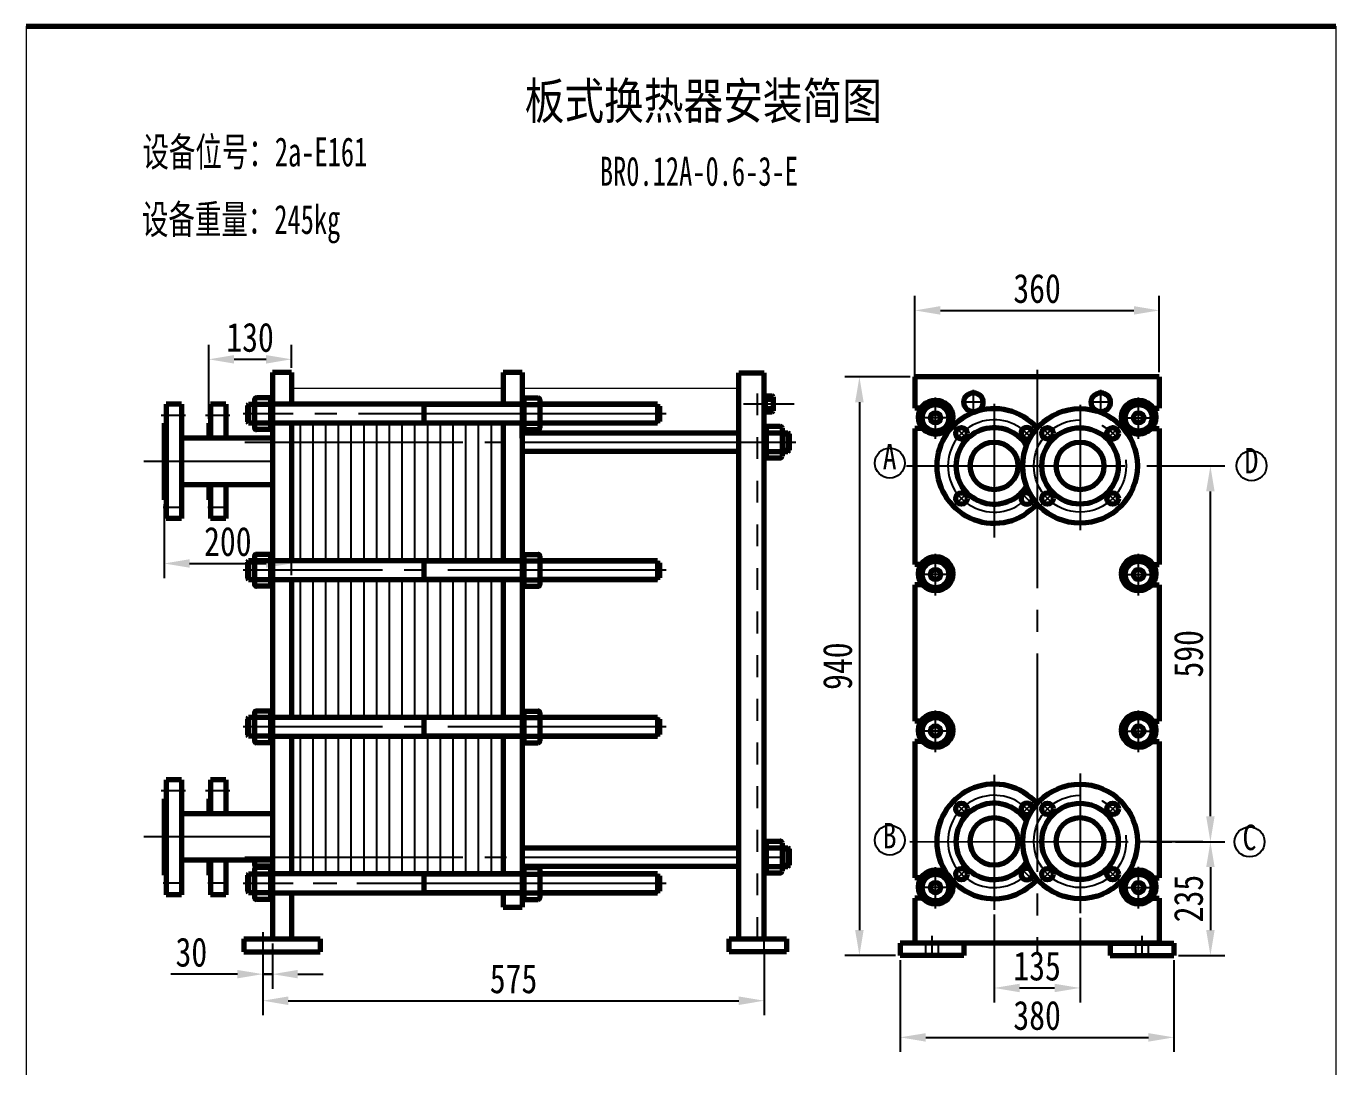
# Model space of a CAD drawing. Header units: millimetres. Extents: x -1351 to 1275, y 768 to 1047.
# Drawn here: x 232.2 to 412.2, y 901.2 to 1044.3 of the extents above; entities that cross this region are included whole.
import ezdxf

# ---------------------------------------------------------------- set-up
doc = ezdxf.new("R2010")
doc.units = ezdxf.units.MM
doc.linetypes.add('EB_DASH', pattern=[6, 3, -3])
doc.linetypes.add('EB_DASHDOT', pattern=[39, 30, -3, 3, -3])
doc.layers.get('0').update_dxf_attribs({"lineweight": 0})
doc.layers.add('CAXA4', color=3, linetype='Continuous', lineweight=25)
doc.styles.add('HZTXT', font='TXT.SHX', dxfattribs={"width": 0.8, "bigfont": 'HZTXT.SHX'})
doc.styles.add('标准', font='SIMFANG.TTF', dxfattribs={"width": 0.667})
doc.dimstyles.new('副本STANDARD', dxfattribs={"dimtxt": 4, "dimasz": 3.5, "dimexe": 2, "dimexo": 0.625, "dimgap": 1, "dimtad": 1, "dimdec": 4, "dimdsep": 46, "dimtxsty": 'HZTXT', "dimcen": 0, "dimclrd": 256, "dimclre": 256, "dimclrt": 256, "dimadec": 0, "dimazin": 0, "dimtfac": 1, "dimtdec": 4, "dimtmove": 0, "dimatfit": 3, "dimfxl": 0, "dimtolj": 1, "dimtzin": 0, "dimarcsym": 0})

# ---------------------------------------------------------------- blocks, each defined once
blk = doc.blocks.new('*D168')
at = {"linetype": 'Continuous', "lineweight": -2}
for p, q in [((264.74, 916.22), (264.74, 908.33)), ((333.65, 916.44), (333.65, 908.33)), ((268.24, 910.33), (330.15, 910.33))]:
    blk.add_line(p, q, dxfattribs=at)
at = {"linetype": 'Continuous'}
for points in [[(268.24, 910.91), (268.24, 909.74), (264.74, 910.33)], [(330.15, 910.91), (330.15, 909.74), (333.65, 910.33)]]:
    blk.add_solid(points, dxfattribs=at)
at = {"layer": 'Defpoints', "color": 0, "linetype": 'Continuous'}
for p in [(264.74, 916.85), (333.65, 917.07), (333.65, 910.33)]:
    blk.add_point(p, dxfattribs=at)
at = {"linetype": 'Continuous', "lineweight": 25, "insert": (299.2, 913.33), "char_height": 4, "attachment_point": 5, "style": 'HZTXT'}
blk.add_mtext('\\A1;{\\fFangSong_GB2312|b0|i0|c134|p0;575}', dxfattribs=at)
blk = doc.blocks.new('*D151')
at = {"linetype": 'Continuous', "lineweight": -2}
for p, q in [((352.35, 915.92), (352.35, 903.29)), ((389.97, 915.92), (389.97, 903.29)), ((355.85, 905.29), (386.47, 905.29))]:
    blk.add_line(p, q, dxfattribs=at)
at = {"linetype": 'Continuous'}
for points in [[(355.85, 905.87), (355.85, 904.7), (352.35, 905.29)], [(386.47, 905.87), (386.47, 904.7), (389.97, 905.29)]]:
    blk.add_solid(points, dxfattribs=at)
at = {"layer": 'Defpoints', "color": 0, "linetype": 'Continuous'}
for p in [(352.35, 916.54), (389.97, 916.54), (389.97, 905.29)]:
    blk.add_point(p, dxfattribs=at)
at = {"linetype": 'Continuous', "lineweight": 25, "insert": (371.16, 908.29), "char_height": 4, "attachment_point": 5, "style": 'HZTXT'}
blk.add_mtext('\\A1;\\fFangSong_GB2312;380', dxfattribs=at)
blk = doc.blocks.new('*D152')
at = {"linetype": 'Continuous', "lineweight": -2}
for p, q in [((365.25, 922.19), (365.25, 910.08)), ((377.06, 921.74), (377.06, 910.08)), ((368.75, 912.08), (373.56, 912.08))]:
    blk.add_line(p, q, dxfattribs=at)
at = {"linetype": 'Continuous'}
for points in [[(368.75, 912.66), (368.75, 911.5), (365.25, 912.08)], [(373.56, 912.66), (373.56, 911.5), (377.06, 912.08)]]:
    blk.add_solid(points, dxfattribs=at)
at = {"layer": 'Defpoints', "color": 0, "linetype": 'Continuous'}
for p in [(365.25, 922.82), (377.06, 922.37), (377.06, 912.08)]:
    blk.add_point(p, dxfattribs=at)
at = {"linetype": 'Continuous', "lineweight": 25, "insert": (371.16, 915.08), "char_height": 4, "attachment_point": 5, "style": 'HZTXT'}
blk.add_mtext('\\A1;\\fFangSong_GB2312;135', dxfattribs=at)
blk = doc.blocks.new('*D153')
at = {"linetype": 'Continuous', "lineweight": -2}
for p, q in [((251.18, 978.59), (251.18, 968.44)), ((268.68, 968.81), (268.68, 972.44)), ((254.68, 970.44), (265.18, 970.44))]:
    blk.add_line(p, q, dxfattribs=at)
at = {"linetype": 'Continuous'}
for points in [[(254.68, 971.02), (254.68, 969.86), (251.18, 970.44)], [(265.18, 971.02), (265.18, 969.86), (268.68, 970.44)]]:
    blk.add_solid(points, dxfattribs=at)
at = {"layer": 'Defpoints', "color": 0, "linetype": 'Continuous'}
for p in [(251.18, 979.21), (268.68, 970.44), (268.68, 968.19)]:
    blk.add_point(p, dxfattribs=at)
at = {"linetype": 'Continuous', "lineweight": 25, "insert": (259.93, 973.44), "char_height": 4, "attachment_point": 5, "style": 'HZTXT'}
blk.add_mtext('\\A1;\\fFangSong_GB2312;200', dxfattribs=at)
blk = doc.blocks.new('*D154')
at = {"linetype": 'Continuous', "lineweight": -2}
for p, q in [((257.3, 990.34), (257.3, 1000.51)), ((268.68, 997.34), (268.68, 1000.51)), ((260.8, 998.51), (265.18, 998.51))]:
    blk.add_line(p, q, dxfattribs=at)
at = {"linetype": 'Continuous'}
for points in [[(260.8, 999.09), (260.8, 997.92), (257.3, 998.51)], [(265.18, 999.09), (265.18, 997.92), (268.68, 998.51)]]:
    blk.add_solid(points, dxfattribs=at)
at = {"layer": 'Defpoints', "color": 0, "linetype": 'Continuous'}
for p in [(268.68, 998.51), (268.68, 996.71), (257.3, 989.71)]:
    blk.add_point(p, dxfattribs=at)
at = {"linetype": 'Continuous', "lineweight": 25, "insert": (262.99, 1001.51), "char_height": 4, "attachment_point": 5, "style": 'HZTXT'}
blk.add_mtext('\\A1;\\fFangSong_GB2312;130', dxfattribs=at)
blk = doc.blocks.new('*D155')
at = {"linetype": 'Continuous', "lineweight": -2}
for p, q in [((354.36, 996.08), (354.36, 1007.23)), ((387.96, 996.72), (387.96, 1007.23)), ((357.86, 1005.23), (384.46, 1005.23))]:
    blk.add_line(p, q, dxfattribs=at)
at = {"linetype": 'Continuous'}
for points in [[(357.86, 1005.82), (357.86, 1004.65), (354.36, 1005.23)], [(384.46, 1005.82), (384.46, 1004.65), (387.96, 1005.23)]]:
    blk.add_solid(points, dxfattribs=at)
at = {"layer": 'Defpoints', "color": 0, "linetype": 'Continuous'}
for p in [(387.96, 1005.23), (354.36, 995.45), (387.96, 996.1)]:
    blk.add_point(p, dxfattribs=at)
at = {"linetype": 'Continuous', "lineweight": 25, "insert": (371.16, 1008.23), "char_height": 4, "attachment_point": 5, "style": 'HZTXT'}
blk.add_mtext('\\A1;\\fFangSong_GB2312;360', dxfattribs=at)
blk = doc.blocks.new('*D156')
at = {"linetype": 'Continuous', "lineweight": -2}
for p, q in [((388.8, 983.85), (396.98, 983.85)), ((394.98, 935.68), (394.98, 980.35)), ((390.39, 932.18), (396.98, 932.18))]:
    blk.add_line(p, q, dxfattribs=at)
at = {"linetype": 'Continuous'}
for points in [[(394.4, 980.35), (395.56, 980.35), (394.98, 983.85)], [(394.4, 935.68), (395.56, 935.68), (394.98, 932.18)]]:
    blk.add_solid(points, dxfattribs=at)
at = {"layer": 'Defpoints', "color": 0, "linetype": 'Continuous'}
for p in [(388.18, 983.85), (394.98, 983.85), (389.77, 932.18)]:
    blk.add_point(p, dxfattribs=at)
at = {"linetype": 'Continuous', "lineweight": 25, "insert": (391.98, 958.02), "char_height": 4, "attachment_point": 5, "rotation": 90, "style": 'HZTXT'}
blk.add_mtext('\\A1;\\fFangSong_GB2312;590', dxfattribs=at)
blk = doc.blocks.new('*D158')
at = {"linetype": 'Continuous', "lineweight": -2}
for p, q in [((353.73, 996.1), (344.74, 996.1)), ((346.74, 992.6), (346.74, 920.04)), ((351.72, 916.54), (344.74, 916.54))]:
    blk.add_line(p, q, dxfattribs=at)
at = {"linetype": 'Continuous'}
for points in [[(346.15, 992.6), (347.32, 992.6), (346.74, 996.1)], [(346.15, 920.04), (347.32, 920.04), (346.74, 916.54)]]:
    blk.add_solid(points, dxfattribs=at)
at = {"layer": 'Defpoints', "color": 0, "linetype": 'Continuous'}
for p in [(354.36, 996.1), (346.74, 916.54), (352.35, 916.54)]:
    blk.add_point(p, dxfattribs=at)
at = {"linetype": 'Continuous', "lineweight": 25, "insert": (343.74, 956.32), "char_height": 4, "attachment_point": 5, "rotation": 90, "style": 'HZTXT'}
blk.add_mtext('\\A1;\\fFangSong_GB2312;940', dxfattribs=at)
blk = doc.blocks.new('*D159')
at = {"linetype": 'Continuous', "lineweight": -2}
for p, q in [((390.18, 932.19), (396.98, 932.19)), ((394.98, 928.69), (394.98, 920.04)), ((390.6, 916.54), (396.98, 916.54))]:
    blk.add_line(p, q, dxfattribs=at)
at = {"linetype": 'Continuous'}
for points in [[(394.4, 928.69), (395.56, 928.69), (394.98, 932.19)], [(394.4, 920.04), (395.56, 920.04), (394.98, 916.54)]]:
    blk.add_solid(points, dxfattribs=at)
at = {"layer": 'Defpoints', "color": 0, "linetype": 'Continuous'}
for p in [(389.55, 932.19), (389.97, 916.54), (394.98, 916.54)]:
    blk.add_point(p, dxfattribs=at)
at = {"linetype": 'Continuous', "lineweight": 25, "insert": (391.98, 924.37), "char_height": 4, "attachment_point": 5, "rotation": 90, "style": 'HZTXT'}
blk.add_mtext('\\A1;\\fFangSong_GB2312;235', dxfattribs=at)
blk = doc.blocks.new('*D161')
at = {"linetype": 'Continuous', "lineweight": -2}
for p, q in [((264.74, 918.21), (264.74, 911.98)), ((266.05, 918.21), (266.05, 911.98)), ((261.24, 913.98), (252.09, 913.98)), ((266.05, 913.98), (264.74, 913.98)), ((269.55, 913.98), (273.05, 913.98))]:
    blk.add_line(p, q, dxfattribs=at)
at = {"linetype": 'Continuous'}
for points in [[(261.24, 914.56), (261.24, 913.4), (264.74, 913.98)], [(269.55, 914.56), (269.55, 913.4), (266.05, 913.98)]]:
    blk.add_solid(points, dxfattribs=at)
at = {"layer": 'Defpoints', "color": 0, "linetype": 'Continuous'}
for p in [(264.74, 918.84), (266.05, 918.84), (264.74, 913.98)]:
    blk.add_point(p, dxfattribs=at)
at = {"linetype": 'Continuous', "lineweight": 25, "insert": (254.92, 916.98), "char_height": 4, "attachment_point": 5, "style": 'HZTXT'}
blk.add_mtext('\\A1;\\fFangSong_GB2312;30', dxfattribs=at)

msp = doc.modelspace()

# ---------------------------------------------------------------- linework, layer by layer
at = {"linetype": 'Continuous', "lineweight": 70}
for p, q in [((232.21593, 1044.3072), (412.21593, 1044.3072)), ((268.67969, 996.71143), (266.05469, 996.71143)), ((266.05469, 996.71143), (266.05469, 918.83643)), ((268.67969, 996.71143), (268.67969, 992.33643)), ((300.37605, 996.71143), (297.75105, 996.71143)), ((297.75105, 996.71143), (297.75105, 992.33643)), ((300.37605, 996.71143), (300.37605, 989.71143)), ((330.15301, 996.66814), (333.65301, 996.66568)), ((330.15301, 918.81751), (330.15301, 996.66814)), ((333.65301, 918.81751), (333.65301, 996.66568)), ((354.35852, 996.09893), (354.35852, 991.81143)), ((387.95852, 996.09893), (354.35852, 996.09893)), ((387.95852, 996.09893), (387.95852, 991.81143)), ((253.54219, 992.33643), (251.44219, 992.33643)), ((251.44219, 992.33643), (251.44219, 976.61924)), ((253.54219, 992.33643), (253.54219, 976.61924)), ((259.66719, 992.33643), (257.56719, 992.33643)), ((257.56719, 992.33643), (257.56719, 987.65518)), ((259.66719, 992.33643), (259.66719, 987.65518)), ((262.79015, 992.31256), (262.61833, 992.14074)), ((262.61833, 992.14074), (262.61833, 989.90711)), ((263.59769, 992.31256), (262.79015, 992.31256)), ((262.79015, 992.31256), (262.79015, 989.73529)), ((263.59769, 992.95044), (263.59769, 989.09742)), ((265.79697, 993.20816), (263.85542, 993.20816)), ((265.79697, 992.31256), (263.85542, 992.31256)), ((266.05469, 993.42938), (265.79697, 993.42938)), ((265.79697, 993.42938), (265.79697, 988.61847)), ((300.37605, 992.33643), (266.05469, 992.33643)), ((286.88772, 992.33643), (286.88772, 989.71143)), ((300.37605, 993.42938), (300.63378, 993.42938)), ((300.63378, 993.42938), (300.63378, 988.61847)), ((300.63378, 993.20816), (302.57532, 993.20816)), ((300.63378, 992.31256), (302.57532, 992.31256)), ((302.83305, 992.95044), (302.83305, 989.09742)), ((319.00849, 992.33643), (302.83305, 992.33643)), ((319.00849, 992.33643), (319.00849, 989.71143)), ((319.27099, 992.07393), (319.27099, 989.97393)), ((333.65301, 993.5789), (333.79311, 993.5789)), ((333.79311, 993.5789), (333.79311, 991.17344)), ((333.79311, 993.46829), (334.76388, 993.46829)), ((333.79311, 993.02049), (334.76388, 993.02049)), ((334.89274, 993.33942), (334.89274, 991.41291)), ((355.21267, 991.81143), (354.35852, 991.81143)), ((387.10438, 991.81143), (387.95852, 991.81143)), ((333.65301, 991.17344), (333.79311, 991.17344)), ((333.79311, 991.73185), (334.76388, 991.73185)), ((333.79311, 991.28405), (334.76388, 991.28405)), ((251.17969, 989.71143), (251.17969, 979.21143)), ((251.44219, 989.71143), (251.17969, 989.71143)), ((257.56719, 989.71143), (257.30469, 989.71143)), ((257.30469, 989.71143), (257.30469, 987.65518)), ((262.79015, 989.73529), (262.61833, 989.90711)), ((263.59769, 989.73529), (262.79015, 989.73529)), ((265.79697, 989.73529), (263.85542, 989.73529)), ((265.79697, 988.83969), (263.85542, 988.83969)), ((266.05469, 988.61847), (265.79697, 988.61847)), ((300.37605, 989.71143), (266.05469, 989.71143)), ((268.67969, 989.71143), (268.67969, 970.81143)), ((297.75105, 989.71143), (297.75105, 970.81143)), ((300.37605, 989.05967), (300.37605, 989.71143)), ((300.37605, 987.65518), (300.37605, 989.05967)), ((300.37605, 989.05967), (300.37605, 987.65518)), ((300.37605, 988.61847), (300.63378, 988.61847)), ((300.37605, 988.39893), (330.15301, 988.39893)), ((300.63378, 989.73529), (302.57532, 989.73529)), ((300.63378, 988.83969), (302.57532, 988.83969)), ((319.00849, 989.71143), (302.83305, 989.71143)), ((306.39095, 989.71143), (302.83305, 989.71143)), ((333.65301, 989.53563), (333.65301, 984.72472)), ((333.65301, 989.53563), (333.91074, 989.53563)), ((333.91074, 989.53563), (333.91074, 984.72472)), ((333.91074, 989.31441), (335.85228, 989.31441)), ((333.91074, 988.41881), (335.85228, 988.41881)), ((336.11001, 989.05669), (336.11001, 985.20367)), ((336.11001, 988.41881), (336.91756, 988.41881)), ((336.11001, 988.24699), (337.08937, 988.24699)), ((336.91756, 988.41881), (337.08937, 988.24699)), ((336.91756, 988.41881), (336.91756, 985.84154)), ((337.08937, 988.24699), (337.08937, 986.01336)), ((355.41709, 989.01143), (354.35852, 989.01143)), ((354.35852, 989.01143), (354.35852, 970.28643)), ((386.89995, 989.01143), (387.95852, 989.01143)), ((387.95852, 989.01143), (387.95852, 970.28643)), ((257.30469, 987.65518), (253.54219, 987.65518)), ((266.05469, 987.65518), (257.30469, 987.65518)), ((300.37605, 987.65518), (300.37605, 978.9941)), ((354.35852, 987.04268), (354.35852, 980.65518)), ((387.95852, 987.04268), (387.95852, 980.65518)), ((300.37605, 985.86143), (330.15301, 985.86143)), ((333.65301, 984.72472), (333.91074, 984.72472)), ((333.91074, 985.84154), (335.85228, 985.84154)), ((333.91074, 984.94594), (335.85228, 984.94594)), ((336.11001, 986.01336), (337.08937, 986.01336)), ((336.11001, 985.84154), (336.91756, 985.84154)), ((336.91756, 985.84154), (337.08937, 986.01336)), ((257.30469, 981.26768), (253.54219, 981.26768)), ((257.30469, 981.26768), (257.30469, 979.21143)), ((266.05469, 981.26768), (257.30469, 981.26768)), ((257.56719, 981.26768), (257.56719, 976.61924)), ((259.66719, 981.26768), (259.66719, 976.61924)), ((300.37605, 981.26768), (300.37605, 978.9941)), ((251.44219, 979.21143), (251.17969, 979.21143)), ((257.56719, 979.21143), (257.30469, 979.21143)), ((300.37605, 978.9941), (300.37605, 971.90438)), ((253.54219, 976.61924), (251.44219, 976.61924)), ((259.66719, 976.61924), (257.56719, 976.61924)), ((262.79015, 970.78756), (262.61833, 970.61574)), ((262.61833, 970.61574), (262.61833, 968.38211)), ((262.79015, 970.78756), (262.79015, 968.21029)), ((263.59769, 970.78756), (262.79015, 970.78756)), ((263.59769, 971.42544), (263.59769, 967.57242)), ((265.79697, 971.68316), (263.85542, 971.68316)), ((265.79697, 970.78756), (263.85542, 970.78756)), ((266.05469, 971.90438), (265.79697, 971.90438)), ((265.79697, 971.90438), (265.79697, 967.09347)), ((300.37605, 970.81143), (266.05469, 970.81143)), ((286.88772, 970.81143), (286.88772, 968.18643)), ((300.37605, 971.90438), (300.63378, 971.90438)), ((300.37605, 971.90438), (300.37605, 923.21143)), ((300.63378, 971.90438), (300.63378, 967.09347)), ((300.63378, 971.68316), (302.57532, 971.68316)), ((300.63378, 970.78756), (302.57532, 970.78756)), ((302.83305, 971.42544), (302.83305, 967.57242)), ((319.00849, 970.81143), (302.83305, 970.81143)), ((319.00849, 970.81143), (319.00849, 968.18643)), ((319.27099, 970.54893), (319.27099, 968.44893)), ((355.21267, 970.28643), (354.35852, 970.28643)), ((387.10438, 970.28643), (387.95852, 970.28643)), ((262.79015, 968.21029), (262.61833, 968.38211)), ((263.59769, 968.21029), (262.79015, 968.21029)), ((265.79697, 968.21029), (263.85542, 968.21029)), ((265.79697, 967.31469), (263.85542, 967.31469)), ((266.05469, 967.09347), (265.79697, 967.09347)), ((300.37605, 968.18643), (266.05469, 968.18643)), ((268.67969, 968.18643), (268.67969, 949.28643)), ((297.75105, 968.18643), (297.75105, 949.28643)), ((300.37605, 967.09347), (300.63378, 967.09347)), ((300.63378, 968.21029), (302.57532, 968.21029)), ((300.63378, 967.31469), (302.57532, 967.31469)), ((319.00849, 968.18643), (302.83305, 968.18643)), ((354.35852, 967.48643), (354.35852, 948.76143)), ((355.41709, 967.48643), (354.35852, 967.48643)), ((386.89995, 967.48643), (387.95852, 967.48643)), ((387.95852, 967.48643), (387.95852, 948.76143)), ((262.79015, 949.26256), (262.61833, 949.09074)), ((262.61833, 949.09074), (262.61833, 946.85711)), ((262.79015, 949.26256), (262.79015, 946.68529)), ((263.59769, 949.26256), (262.79015, 949.26256)), ((263.59769, 949.90044), (263.59769, 946.04742)), ((265.79697, 950.15816), (263.85542, 950.15816)), ((265.79697, 949.26256), (263.85542, 949.26256)), ((265.79697, 950.37938), (265.79697, 945.56847)), ((266.05469, 950.37938), (265.79697, 950.37938)), ((300.37605, 949.28643), (266.05469, 949.28643)), ((286.88772, 949.28643), (286.88772, 946.66143)), ((300.37605, 950.37938), (300.63378, 950.37938)), ((300.63378, 950.37938), (300.63378, 945.56847)), ((300.63378, 950.15816), (302.57532, 950.15816)), ((300.63378, 949.26256), (302.57532, 949.26256)), ((302.83305, 949.90044), (302.83305, 946.04742)), ((319.00849, 949.28643), (302.83305, 949.28643)), ((319.00849, 949.28643), (319.00849, 946.66143)), ((319.27099, 949.02393), (319.27099, 946.92393)), ((355.21267, 948.76143), (354.35852, 948.76143)), ((387.10438, 948.76143), (387.95852, 948.76143)), ((262.79015, 946.68529), (262.61833, 946.85711)), ((263.59769, 946.68529), (262.79015, 946.68529)), ((265.79697, 946.68529), (263.85542, 946.68529)), ((265.79697, 945.78969), (263.85542, 945.78969)), ((266.05469, 945.56847), (265.79697, 945.56847)), ((300.37605, 946.66143), (266.05469, 946.66143)), ((268.67969, 946.66143), (268.67969, 927.76143)), ((297.75105, 946.66143), (297.75105, 927.76143)), ((300.37605, 945.56847), (300.63378, 945.56847)), ((300.63378, 946.68529), (302.57532, 946.68529)), ((300.63378, 945.78969), (302.57532, 945.78969)), ((319.00849, 946.66143), (302.83305, 946.66143)), ((354.35852, 945.96143), (354.35852, 927.23643)), ((355.41709, 945.96143), (354.35852, 945.96143)), ((386.89995, 945.96143), (387.95852, 945.96143)), ((387.95852, 945.96143), (387.95852, 927.23643)), ((253.54219, 940.71143), (251.44219, 940.71143)), ((251.44219, 940.71143), (251.44219, 924.90674)), ((253.54219, 940.71143), (253.54219, 924.90674)), ((259.66719, 940.71143), (257.56719, 940.71143)), ((257.56719, 940.71143), (257.56719, 936.03018)), ((259.66719, 940.71143), (259.66719, 936.03018)), ((251.44219, 938.08643), (251.17969, 938.08643)), ((251.17969, 938.08643), (251.17969, 927.58643)), ((257.56719, 938.08643), (257.30469, 938.08643)), ((257.30469, 938.08643), (257.30469, 936.03018)), ((257.30469, 936.03018), (253.54219, 936.03018)), ((266.05469, 936.03018), (257.30469, 936.03018)), ((354.35852, 935.41768), (354.35852, 929.03018)), ((387.95852, 935.41768), (387.95852, 929.03018)), ((333.65301, 932.48563), (333.91074, 932.48563)), ((333.65301, 932.48563), (333.65301, 927.67472)), ((333.91074, 932.48563), (333.91074, 927.67472)), ((300.37605, 931.34893), (330.15301, 931.34893)), ((333.91074, 932.26441), (335.85228, 932.26441)), ((333.91074, 931.36881), (335.85228, 931.36881)), ((336.11001, 932.00669), (336.11001, 928.15367)), ((336.11001, 931.36881), (336.91756, 931.36881)), ((336.11001, 931.19699), (337.08937, 931.19699)), ((336.91756, 931.36881), (337.08937, 931.19699)), ((336.91756, 931.36881), (336.91756, 928.79154)), ((337.08937, 931.19699), (337.08937, 928.96336)), ((257.30469, 929.64268), (253.54219, 929.64268)), ((257.30469, 929.64268), (257.30469, 927.58643)), ((266.05469, 929.64268), (257.30469, 929.64268)), ((257.56719, 929.64268), (257.56719, 924.90674)), ((259.66719, 929.64268), (259.66719, 924.90674)), ((263.57472, 929.64268), (263.57472, 929.06915)), ((265.77399, 928.81143), (263.83244, 928.81143)), ((266.05469, 928.85438), (265.79697, 928.85438)), ((265.79697, 928.85438), (265.79697, 924.04347)), ((300.37605, 928.85438), (300.63378, 928.85438)), ((300.37605, 928.85438), (300.63378, 928.85438)), ((300.63378, 928.85438), (300.63378, 924.04347)), ((300.63378, 928.85438), (300.63378, 924.04347)), ((300.63378, 928.81143), (330.15301, 928.81143)), ((336.11001, 928.96336), (337.08937, 928.96336)), ((336.91756, 928.79154), (337.08937, 928.96336)), ((251.44219, 927.58643), (251.17969, 927.58643)), ((257.56719, 927.58643), (257.30469, 927.58643)), ((262.79015, 927.73756), (262.61833, 927.56574)), ((262.61833, 927.56574), (262.61833, 925.33211)), ((263.59769, 927.73756), (262.79015, 927.73756)), ((262.79015, 927.73756), (262.79015, 925.16029)), ((263.59769, 928.37544), (263.59769, 924.52242)), ((265.79697, 928.63316), (263.85542, 928.63316)), ((265.79697, 927.73756), (263.85542, 927.73756)), ((300.37605, 927.76143), (266.05469, 927.76143)), ((286.88772, 927.76143), (286.88772, 925.13643)), ((300.63378, 928.63316), (302.57532, 928.63316)), ((300.63378, 927.73756), (302.57532, 927.73756)), ((302.83305, 928.37544), (302.83305, 924.52242)), ((319.00849, 927.76143), (302.83305, 927.76143)), ((319.00849, 927.76143), (319.00849, 925.13643)), ((319.27099, 927.49893), (319.27099, 925.39893)), ((333.65301, 927.67472), (333.91074, 927.67472)), ((333.91074, 928.79154), (335.85228, 928.79154)), ((333.91074, 927.89594), (335.85228, 927.89594)), ((336.11001, 928.79154), (336.91756, 928.79154)), ((355.21267, 927.23643), (354.35852, 927.23643)), ((387.10438, 927.23643), (387.95852, 927.23643)), ((262.79015, 925.16029), (262.61833, 925.33211)), ((253.54219, 924.90674), (251.44219, 924.90674)), ((259.66719, 924.90674), (257.56719, 924.90674)), ((263.59769, 925.16029), (262.79015, 925.16029)), ((265.79697, 925.16029), (263.85542, 925.16029)), ((265.79697, 924.26469), (263.85542, 924.26469)), ((266.05469, 924.04347), (265.79697, 924.04347)), ((300.37605, 925.13643), (266.05469, 925.13643)), ((268.67969, 925.13643), (268.67969, 918.83643)), ((297.75105, 925.13643), (297.75105, 923.21143)), ((300.37605, 924.04347), (300.63378, 924.04347)), ((300.37605, 924.04347), (300.63378, 924.04347)), ((300.63378, 925.16029), (302.57532, 925.16029)), ((300.63378, 925.16029), (302.57532, 925.16029)), ((300.63378, 924.26469), (302.57532, 924.26469)), ((300.63378, 924.26469), (302.57532, 924.26469)), ((306.39095, 925.13643), (302.83305, 925.13643)), ((319.00849, 925.13643), (302.83305, 925.13643)), ((355.41709, 924.43643), (354.35852, 924.43643)), ((354.35852, 924.43643), (354.35852, 918.22393)), ((386.89995, 924.43643), (387.95852, 924.43643)), ((387.95852, 924.43643), (387.95852, 918.22393)), ((297.75105, 923.21143), (300.37605, 923.21143)), ((262.11719, 918.83643), (262.11719, 917.06751)), ((262.11719, 918.83643), (272.61719, 918.83643)), ((272.61719, 918.83643), (272.61719, 917.06751)), ((328.84051, 917.06751), (328.84051, 918.81751)), ((328.84051, 918.81751), (336.71551, 918.81751)), ((336.71551, 918.81751), (336.71551, 917.06751)), ((352.34602, 918.22393), (352.34602, 916.54251)), ((361.09602, 918.22393), (352.34602, 918.22393)), ((388.00227, 918.22393), (354.35852, 918.22393)), ((361.09602, 918.22393), (361.09602, 916.54251)), ((381.22102, 918.22393), (389.97102, 918.22393)), ((381.22102, 918.22393), (381.22102, 916.54251)), ((389.97102, 918.22393), (389.97102, 916.54251)), ((262.11719, 917.06751), (272.61719, 917.06751)), ((336.71551, 917.06751), (328.84051, 917.06751)), ((361.09602, 916.54251), (352.34602, 916.54251)), ((381.22102, 916.54251), (389.97102, 916.54251))]:
    msp.add_line(p, q, dxfattribs=at)
at = {"color": 7}
for p, q in [((232.21593, 1044.3072), (232.21593, 773.3072)), ((412.21593, 1044.3072), (412.21593, 773.3072))]:
    msp.add_line(p, q, dxfattribs=at)
at = {"linetype": 'EB_DASH', "lineweight": 25}
msp.add_line((332.74466, 918.81751), (332.74466, 996.66568), dxfattribs=at)
at = {"linetype": 'EB_DASHDOT', "lineweight": 25}
for p, q in [((371.15852, 997.05004), (371.15852, 917.06751)), ((362.40852, 990.89493), (362.40852, 994.30292)), ((379.90852, 990.89493), (379.90852, 994.30292)), ((330.79311, 992.37617), (337.76388, 992.37617)), ((357.20227, 987.57144), (357.20227, 993.25141)), ((364.02246, 992.59893), (360.79459, 992.59893)), ((365.25227, 992.38323), (365.25227, 973.9896)), ((377.06477, 992.2555), (377.06477, 975.03923)), ((381.52246, 992.59893), (378.29459, 992.59893)), ((385.11477, 987.57144), (385.11477, 993.25141)), ((254.09265, 990.80518), (250.7485, 990.80518)), ((260.21765, 990.80518), (256.8735, 990.80518)), ((307.90756, 991.02393), (262.05779, 991.02393)), ((320.17094, 991.02393), (302.83305, 991.02393)), ((359.89216, 990.45518), (354.51238, 990.45518)), ((387.84841, 990.41143), (382.46863, 990.41143)), ((359.90826, 989.19294), (360.76656, 988.33463)), ((361.62486, 987.47633), (360.76656, 988.33463)), ((368.87968, 987.47633), (369.73798, 988.33463)), ((370.59628, 989.19294), (369.73798, 988.33463)), ((371.72076, 989.19294), (372.57906, 988.33463)), ((373.43736, 987.47633), (372.57906, 988.33463)), ((380.69218, 987.47633), (381.55048, 988.33463)), ((382.40878, 989.19294), (381.55048, 988.33463)), ((262.24525, 987.13018), (297.75105, 987.13018)), ((300.37605, 987.13018), (330.15301, 987.13018)), ((330.15301, 987.13018), (338.01074, 987.13018)), ((266.05469, 984.46143), (248.37183, 984.46143)), ((353.23041, 983.84893), (389.6583, 983.84893)), ((359.90826, 978.50492), (360.76656, 979.36322)), ((361.62486, 980.22152), (360.76656, 979.36322)), ((368.87968, 980.22152), (369.73798, 979.36322)), ((370.59628, 978.50492), (369.73798, 979.36322)), ((371.72076, 978.50492), (372.57906, 979.36322)), ((373.43736, 980.22152), (372.57906, 979.36322)), ((380.69218, 980.22152), (381.55048, 979.36322)), ((382.40878, 978.50492), (381.55048, 979.36322)), ((253.90226, 978.11768), (251.05676, 978.11768)), ((260.02726, 978.11768), (257.18176, 978.11768)), ((357.20227, 966.09019), (357.20227, 971.77016)), ((357.20227, 966.04644), (357.20227, 971.72641)), ((385.11477, 966.09019), (385.11477, 971.77016)), ((385.11477, 966.04644), (385.11477, 971.72641)), ((320.17094, 969.49893), (262.05779, 969.49893)), ((359.89216, 968.93018), (354.51238, 968.93018)), ((387.84841, 968.88643), (382.46863, 968.88643)), ((357.20227, 944.56519), (357.20227, 950.24516)), ((357.20227, 944.52144), (357.20227, 950.20141)), ((385.11477, 944.56519), (385.11477, 950.24516)), ((385.11477, 944.52144), (385.11477, 950.20141)), ((320.17094, 947.97393), (262.05779, 947.97393)), ((359.89216, 947.40518), (354.51238, 947.40518)), ((387.84841, 947.36143), (382.46863, 947.36143)), ((377.06477, 941.54275), (377.06477, 922.36681)), ((365.25227, 941.38407), (365.25227, 922.8156)), ((254.09265, 939.18018), (250.7485, 939.18018)), ((260.21765, 939.18018), (256.8735, 939.18018)), ((359.90826, 937.56794), (360.76656, 936.70963)), ((361.62486, 935.85133), (360.76656, 936.70963)), ((368.87968, 935.85133), (369.73798, 936.70963)), ((370.59628, 937.56794), (369.73798, 936.70963)), ((371.72076, 937.56794), (372.57906, 936.70963)), ((373.43736, 935.85133), (372.57906, 936.70963)), ((380.69218, 935.85133), (381.55048, 936.70963)), ((382.40878, 937.56794), (381.55048, 936.70963)), ((266.05469, 932.83643), (248.37183, 932.83643)), ((353.66726, 932.22393), (389.76541, 932.18449)), ((262.24525, 930.08018), (300.37605, 930.08018)), ((300.37605, 930.08018), (338.01074, 930.08018)), ((357.20227, 922.99644), (357.20227, 928.67641)), ((359.90826, 926.87992), (360.76656, 927.73822)), ((361.62486, 928.59652), (360.76656, 927.73822)), ((368.87968, 928.59652), (369.73798, 927.73822)), ((370.59628, 926.87992), (369.73798, 927.73822)), ((371.72076, 926.87992), (372.57906, 927.73822)), ((373.43736, 928.59652), (372.57906, 927.73822)), ((380.69218, 928.59652), (381.55048, 927.73822)), ((382.40878, 926.87992), (381.55048, 927.73822)), ((385.11477, 923.04019), (385.11477, 928.72016)), ((385.11477, 922.99644), (385.11477, 928.67641)), ((253.90226, 926.49268), (251.05676, 926.49268)), ((260.02726, 926.49268), (257.18176, 926.49268)), ((307.90756, 926.44893), (262.05779, 926.44893)), ((307.6546, 926.44893), (262.05779, 926.44893)), ((320.17094, 926.44893), (302.83305, 926.44893)), ((359.89216, 925.88018), (354.51238, 925.88018)), ((387.84841, 925.83643), (382.46863, 925.83643)), ((264.74219, 919.73672), (264.74219, 917.06751)), ((333.65301, 917.06751), (333.65301, 918.81751)), ((355.84602, 916.54251), (355.84602, 918.22393)), ((356.72102, 916.54251), (356.72102, 919.26103)), ((357.59602, 916.54251), (357.59602, 918.22393)), ((384.72102, 916.54251), (384.72102, 918.22393)), ((385.59602, 916.54251), (385.59602, 919.26103)), ((386.47102, 916.54251), (386.47102, 918.22393))]:
    msp.add_line(p, q, dxfattribs=at)
for p, q in [((268.67969, 994.52393), (297.75105, 994.52393)), ((300.37605, 994.52393), (330.15301, 994.52393)), ((333.65301, 994.52393), (333.68325, 994.52393))]:
    msp.add_line(p, q)
at = {"linetype": 'Continuous', "lineweight": 25}
for p, q in [((263.59769, 992.14074), (262.61833, 992.14074)), ((300.37605, 992.07393), (286.88772, 992.07393)), ((319.27099, 992.07393), (302.83305, 992.07393)), ((310.24433, 992.07393), (302.83305, 992.07393)), ((319.00849, 992.33643), (319.27099, 992.07393)), ((263.59769, 989.90711), (262.61833, 989.90711)), ((269.85431, 989.71143), (269.85431, 970.81143)), ((271.60431, 989.71143), (271.60431, 970.81143)), ((273.35431, 989.71143), (273.35431, 970.81143)), ((275.10431, 989.71143), (275.10431, 970.81143)), ((276.85431, 989.71143), (276.85431, 970.81143)), ((278.60431, 989.71143), (278.60431, 970.81143)), ((280.35431, 989.71143), (280.35431, 970.81143)), ((282.10431, 989.71143), (282.10431, 970.81143)), ((283.85431, 989.71143), (283.85431, 970.81143)), ((285.60431, 989.71143), (285.60431, 970.81143)), ((300.37605, 989.97393), (286.88772, 989.97393)), ((287.35431, 989.71143), (287.35431, 970.81143)), ((289.10431, 989.71143), (289.10431, 970.81143)), ((290.85431, 989.71143), (290.85431, 970.81143)), ((292.60431, 989.71143), (292.60431, 970.81143)), ((294.35431, 989.71143), (294.35431, 970.81143)), ((296.10431, 989.71143), (296.10431, 970.81143)), ((319.27099, 989.97393), (302.83305, 989.97393)), ((306.63676, 989.97393), (302.83305, 989.97393)), ((319.00849, 989.71143), (319.27099, 989.97393)), ((263.59769, 970.61574), (262.61833, 970.61574)), ((300.37605, 970.54893), (286.88772, 970.54893)), ((319.27099, 970.54893), (302.83305, 970.54893)), ((319.00849, 970.81143), (319.27099, 970.54893)), ((300.37605, 968.44893), (286.88772, 968.44893)), ((319.27099, 968.44893), (302.83305, 968.44893)), ((319.00849, 968.18643), (319.27099, 968.44893)), ((263.59769, 968.38211), (262.61833, 968.38211)), ((269.85431, 968.18643), (269.85431, 949.28643)), ((271.60431, 968.18643), (271.60431, 949.28643)), ((273.35431, 968.18643), (273.35431, 949.28643)), ((275.10431, 968.18643), (275.10431, 949.28643)), ((276.85431, 968.18643), (276.85431, 949.28643)), ((278.60431, 968.18643), (278.60431, 949.28643)), ((280.35431, 968.18643), (280.35431, 949.28643)), ((282.10431, 968.18643), (282.10431, 949.28643)), ((283.85431, 968.18643), (283.85431, 949.28643)), ((285.60431, 968.18643), (285.60431, 949.28643)), ((287.35431, 968.18643), (287.35431, 949.28643)), ((289.10431, 968.18643), (289.10431, 949.28643)), ((290.85431, 968.18643), (290.85431, 949.28643)), ((292.60431, 968.18643), (292.60431, 949.28643)), ((294.35431, 968.18643), (294.35431, 949.28643)), ((296.10431, 968.18643), (296.10431, 949.28643)), ((263.59769, 949.09074), (262.61833, 949.09074)), ((300.37605, 949.02393), (286.88772, 949.02393)), ((319.27099, 949.02393), (302.83305, 949.02393)), ((319.00849, 949.28643), (319.27099, 949.02393)), ((263.59769, 946.85711), (262.61833, 946.85711)), ((300.37605, 946.92393), (286.88772, 946.92393)), ((319.27099, 946.92393), (302.83305, 946.92393)), ((319.00849, 946.66143), (319.27099, 946.92393)), ((269.85431, 946.66143), (269.85431, 927.76143)), ((271.60431, 946.66143), (271.60431, 927.76143)), ((273.35431, 946.66143), (273.35431, 927.76143)), ((275.10431, 946.66143), (275.10431, 927.76143)), ((276.85431, 946.66143), (276.85431, 927.76143)), ((278.60431, 946.66143), (278.60431, 927.76143)), ((280.35431, 946.66143), (280.35431, 927.76143)), ((282.10431, 946.66143), (282.10431, 927.76143)), ((283.85431, 946.66143), (283.85431, 927.76143)), ((285.60431, 946.66143), (285.60431, 927.76143)), ((287.35431, 946.66143), (287.35431, 927.76143)), ((289.10431, 946.66143), (289.10431, 927.76143)), ((290.85431, 946.66143), (290.85431, 927.76143)), ((292.60431, 946.66143), (292.60431, 927.76143)), ((294.35431, 946.66143), (294.35431, 927.76143)), ((296.10431, 946.66143), (296.10431, 927.76143)), ((385.15847, 932.1948), (393.94769, 932.1948)), ((263.59769, 927.56574), (262.61833, 927.56574)), ((300.37605, 927.49893), (286.88772, 927.49893)), ((310.24433, 927.49893), (302.83305, 927.49893)), ((319.27099, 927.49893), (302.83305, 927.49893)), ((319.00849, 927.76143), (319.27099, 927.49893)), ((263.59769, 925.33211), (262.61833, 925.33211)), ((300.37605, 925.39893), (286.88772, 925.39893)), ((306.63676, 925.39893), (302.83305, 925.39893)), ((319.27099, 925.39893), (302.83305, 925.39893)), ((319.00849, 925.13643), (319.27099, 925.39893)), ((264.74219, 916.84876), (264.74219, 910.72167)), ((333.65301, 916.84876), (333.65301, 910.72167)), ((264.74219, 913.98115), (266.05469, 913.98115))]:
    msp.add_line(p, q, dxfattribs=at)
at = {"linetype": 'Continuous'}
for points in [[(358.26256, 988.6187), (359.32285, 990.45518), (358.26256, 992.29165), (356.14198, 992.29165), (355.08169, 990.45518), (356.14198, 988.6187), (358.26256, 988.6187)], [(384.05448, 988.6187), (382.99419, 990.45518), (384.05448, 992.29165), (386.17506, 992.29165), (387.23535, 990.45518), (386.17506, 988.6187), (384.05448, 988.6187)], [(358.26256, 967.0937), (359.32285, 968.93018), (358.26256, 970.76665), (356.14198, 970.76665), (355.08169, 968.93018), (356.14198, 967.0937), (358.26256, 967.0937)], [(384.05448, 967.0937), (382.99419, 968.93018), (384.05448, 970.76665), (386.17506, 970.76665), (387.23535, 968.93018), (386.17506, 967.0937), (384.05448, 967.0937)], [(358.26256, 945.5687), (359.32285, 947.40518), (358.26256, 949.24165), (356.14198, 949.24165), (355.08169, 947.40518), (356.14198, 945.5687), (358.26256, 945.5687)], [(384.05448, 945.5687), (382.99419, 947.40518), (384.05448, 949.24165), (386.17506, 949.24165), (387.23535, 947.40518), (386.17506, 945.5687), (384.05448, 945.5687)], [(358.26256, 924.0437), (359.32285, 925.88018), (358.26256, 927.71665), (356.14198, 927.71665), (355.08169, 925.88018), (356.14198, 924.0437), (358.26256, 924.0437)], [(384.05448, 924.0437), (382.99419, 925.88018), (384.05448, 927.71665), (386.17506, 927.71665), (387.23535, 925.88018), (386.17506, 924.0437), (384.05448, 924.0437)]]:
    msp.add_lwpolyline(points, dxfattribs=at)
at = {"linetype": 'Continuous', "lineweight": 70}
for centre, radius in [((362.40852, 992.59893), 1.3125), ((379.90852, 992.59893), 1.3125), ((357.20227, 990.54922), 2.3562), ((357.20227, 990.45518), 1.83648), ((385.11477, 990.54922), 2.3562), ((385.11477, 990.45518), 1.83648), ((357.20227, 990.45518), 0.7), ((377.06477, 983.84893), 7.875), ((385.11477, 990.45518), 0.7), ((360.76656, 988.33463), 0.7875), ((372.57906, 988.33463), 0.7875), ((377.06477, 983.84893), 5.25), ((381.55048, 988.33463), 0.7875), ((365.25227, 983.84893), 3.28125), ((377.06477, 983.84893), 3.28125), ((360.76656, 979.36322), 0.7875), ((372.57906, 979.36322), 0.7875), ((381.55048, 979.36322), 0.7875), ((357.20227, 969.02422), 2.3562), ((357.20227, 968.93018), 1.83648), ((385.11477, 969.02422), 2.3562), ((385.11477, 968.93018), 1.83648), ((357.20227, 968.93018), 0.7), ((385.11477, 968.93018), 0.7), ((357.20227, 947.49922), 2.3562), ((357.20227, 947.40518), 1.83648), ((385.11477, 947.49922), 2.3562), ((385.11477, 947.40518), 1.83648), ((357.20227, 947.40518), 0.7), ((385.11477, 947.40518), 0.7), ((377.06477, 932.22393), 7.875), ((360.76656, 936.70963), 0.7875), ((372.57906, 936.70963), 0.7875), ((377.06477, 932.22393), 5.25), ((381.55048, 936.70963), 0.7875), ((365.25227, 932.22393), 3.28125), ((377.06477, 932.22393), 3.28125), ((357.20227, 925.97422), 2.3562), ((357.20227, 925.88018), 1.83648), ((360.76656, 927.73822), 0.7875), ((372.57906, 927.73822), 0.7875), ((381.55048, 927.73822), 0.7875), ((385.11477, 925.97422), 2.3562), ((385.11477, 925.88018), 1.83648), ((357.20227, 925.88018), 0.7), ((385.11477, 925.88018), 0.7)]:
    msp.add_circle(centre, radius, dxfattribs=at)
at = {"linetype": 'Continuous', "lineweight": 25}
for centre, radius in [((362.40852, 992.59893), 1.13549), ((379.90852, 992.59893), 1.13549), ((350.91178, 984.24353), 2.05981), ((400.6386, 983.87946), 2.05981), ((350.91178, 932.39871), 2.05981), ((400.36545, 932.16527), 2.05981)]:
    msp.add_circle(centre, radius, dxfattribs=at)
at = {"linetype": 'EB_DASHDOT', "lineweight": 25}
for centre in [(377.06477, 983.84893), (377.06477, 932.22393)]:
    msp.add_circle(centre, 6.34375, dxfattribs=at)
at = {"linetype": 'Continuous', "lineweight": 70}
for centre, radius, start, end in [((263.85542, 992.95044), 0.25773, 90, 180), ((263.85542, 992.57029), 0.25773, 180, 270), ((263.85542, 992.05483), 0.25773, 90, 180), ((302.57532, 992.95044), 0.25773, 0, 90), ((302.57532, 992.57029), 0.25773, 270, 0), ((302.57532, 992.05483), 0.25773, 0, 90), ((334.76388, 993.33942), 0.12886, 0, 90), ((334.76388, 993.14935), 0.12886, 270, 0), ((334.76388, 992.89162), 0.12886, 0, 90), ((334.76388, 991.86071), 0.12886, 270, 0), ((334.76388, 991.60299), 0.12886, 0, 90), ((334.76388, 991.41291), 0.12886, 270, 0), ((365.25227, 983.84893), 7.875, 41.4096221, 318.5903779), ((263.85542, 989.99302), 0.25773, 180, 270), ((263.85542, 989.47756), 0.25773, 90, 180), ((263.85542, 989.09742), 0.25773, 180, 270), ((302.57532, 989.99302), 0.25773, 270, 0), ((302.57532, 989.47756), 0.25773, 0, 90), ((302.57532, 989.09742), 0.25773, 270, 0), ((302.57532, 989.09742), 0.25773, 351.5776612, 360), ((335.85228, 989.05669), 0.25773, 0, 90), ((335.85228, 988.67654), 0.25773, 270, 0), ((335.85228, 988.16108), 0.25773, 0, 90), ((365.25227, 983.84893), 5.25, 32.0891839, 327.9108161), ((369.73798, 988.33463), 0.7875, 352.0283086, 305.0189453), ((335.85228, 986.09927), 0.25773, 270, 0), ((335.85228, 985.58381), 0.25773, 0, 90), ((335.85228, 985.20367), 0.25773, 270, 0), ((369.73798, 979.36322), 0.7875, 54.9810547, 7.9716914), ((263.85542, 971.42544), 0.25773, 90, 180), ((263.85542, 971.04529), 0.25773, 180, 270), ((263.85542, 970.52983), 0.25773, 90, 180), ((302.57532, 971.42544), 0.25773, 0, 90), ((302.57532, 971.04529), 0.25773, 270, 0), ((302.57532, 970.52983), 0.25773, 0, 90), ((263.85542, 968.46802), 0.25773, 180, 270), ((302.57532, 968.46802), 0.25773, 270, 0), ((263.85542, 967.95256), 0.25773, 90, 180), ((263.85542, 967.57242), 0.25773, 180, 270), ((302.57532, 967.95256), 0.25773, 0, 90), ((302.57532, 967.57242), 0.25773, 270, 0), ((263.85542, 949.90044), 0.25773, 90, 180), ((263.85542, 949.52029), 0.25773, 180, 270), ((263.85542, 949.00483), 0.25773, 90, 180), ((302.57532, 949.90044), 0.25773, 0, 90), ((302.57532, 949.52029), 0.25773, 270, 0), ((302.57532, 949.00483), 0.25773, 0, 90), ((263.85542, 946.94302), 0.25773, 180, 270), ((302.57532, 946.94302), 0.25773, 270, 0), ((263.85542, 946.42756), 0.25773, 90, 180), ((263.85542, 946.04742), 0.25773, 180, 270), ((302.57532, 946.42756), 0.25773, 0, 90), ((302.57532, 946.04742), 0.25773, 270, 0), ((365.25227, 932.22393), 7.875, 41.4096221, 318.5903779), ((365.25227, 932.22393), 5.25, 32.0891839, 327.9108161), ((369.73798, 936.70963), 0.7875, 352.0283086, 305.0189453), ((335.85228, 932.00669), 0.25773, 0, 90), ((335.85228, 931.62654), 0.25773, 270, 0), ((335.85228, 931.11108), 0.25773, 0, 90), ((263.83244, 929.06915), 0.25773, 180, 270), ((335.85228, 929.04927), 0.25773, 270, 0), ((263.85542, 928.37544), 0.25773, 90, 180), ((263.85542, 927.99529), 0.25773, 180, 270), ((263.85542, 927.47983), 0.25773, 90, 180), ((266.0952, 927.93643), 0.0875, 220.832217, 270), ((302.57532, 928.37544), 0.25773, 0, 90), ((302.57532, 927.99529), 0.25773, 270, 0), ((302.57532, 927.47983), 0.25773, 0, 90), ((335.85228, 928.53381), 0.25773, 0, 90), ((335.85228, 928.15367), 0.25773, 270, 0), ((369.73798, 927.73822), 0.7875, 54.9810547, 7.9716914), ((263.85542, 925.41802), 0.25773, 180, 270), ((302.57532, 925.41802), 0.25773, 270, 0), ((263.85542, 924.90256), 0.25773, 90, 180), ((263.85542, 924.52242), 0.25773, 180, 270), ((302.57532, 924.90256), 0.25773, 0, 90), ((302.57532, 924.52242), 0.25773, 270, 0), ((302.57532, 924.52242), 0.25773, 351.5776612, 0)]:
    msp.add_arc(centre, radius, start, end, dxfattribs=at)
at = {"linetype": 'Continuous', "lineweight": 25}
for centre, start, end in [((357.20227, 990.45518), 350.8558885, 287.2002982), ((385.11477, 990.45518), 252.7997018, 189.1441115), ((357.20227, 968.93018), 350.8558885, 287.2002982), ((385.11477, 968.93018), 252.7997018, 189.1441115), ((357.20227, 947.40518), 350.8558885, 287.2002982), ((385.11477, 947.40518), 252.7997018, 189.1441115), ((357.20227, 925.88018), 350.8558885, 287.2002982), ((385.11477, 925.88018), 252.7997018, 189.1441115)]:
    msp.add_arc(centre, 0.812, start, end, dxfattribs=at)
at = {"linetype": 'EB_DASHDOT', "lineweight": 25}
for centre in [(365.25227, 983.84893), (365.25227, 932.22393)]:
    msp.add_arc(centre, 6.34375, 38.2089858, 321.7910142, dxfattribs=at)

# ---------------------------------------------------------------- texts
at = {"linetype": 'Continuous', "lineweight": 25, "attachment_point": 1}
for s, insert, char_height, style in [('{\\fFangSong_GB2312|b0|i0|c134|p34;板式换热器安装简图}', (300.73412, 1036.53031), 5, 'HZTXT'), ('{\\fSimSun|b0|i0|c134|p2;BR0.12A-0.6-3-E}', (311.06451, 1026.36312), 4, '标准'), ('\\fFangSong_GB2312|b0|i0|p34;A', (349.93944, 986.86505), 3.5, 'HZTXT'), ('\\fFangSong_GB2312|b0|i0|p34;D', (399.66625, 986.33374), 3.5, 'HZTXT'), ('\\fFangSong_GB2312|b0|i0|p34;B', (349.93944, 934.76985), 3.5, 'HZTXT'), ('\\fFangSong_GB2312|b0|i0|p34;C', (399.3931, 934.53501), 3.5, 'HZTXT')]:
    msp.add_mtext(s, dxfattribs=dict(at, insert=insert, char_height=char_height, style=style))
at = {"layer": 'CAXA4', "color": 0, "linetype": 'Continuous', "lineweight": 25, "char_height": 4, "attachment_point": 1, "style": '标准'}
for s, insert in [('{\\fSimSun|b0|i0|c134|p2;设备位号：2a-E161}', (248.19459, 1029.0296)), ('{\\fSimSun|b0|i0|c134|p2;设备重量：245kg}', (248.1187, 1019.74711))]:
    msp.add_mtext(s, dxfattribs=dict(at, insert=insert))

# ---------------------------------------------------------------- dimensions: what is measured, and where the dimension line sits
at = {"linetype": 'Continuous', "lineweight": 25}
for base, p1, p2, text, picture, middle in [((387.95852, 1005.2337), (354.35852, 995.45452), (387.95852, 996.09893), '\\fFangSong_GB2312;360', '*D155', (371.15852, 1008.2337)), ((268.67969, 998.50522), (257.30469, 989.71143), (268.67969, 996.71143), '\\fFangSong_GB2312;130', '*D154', (262.99219, 1001.50522)), ((268.67969, 970.44063), (251.17969, 979.21143), (268.67969, 968.18643), '\\fFangSong_GB2312;200', '*D153', (259.92969, 973.44063)), ((377.06477, 912.08043), (365.25227, 922.8156), (377.06477, 922.36681), '\\fFangSong_GB2312;135', '*D152', (371.15852, 915.08043)), ((264.74219, 913.98115), (266.05469, 918.83643), (264.74219, 918.83643), '\\fFangSong_GB2312;30', '*D161', (254.91733, 916.98115)), ((333.65301, 910.32737), (264.74219, 916.84876), (333.65301, 917.06751), '{\\fFangSong_GB2312|b0|i0|c134|p0;575}', '*D168', (299.1976, 913.32737)), ((389.97102, 905.2867), (352.34602, 916.54251), (389.97102, 916.54251), '\\fFangSong_GB2312;380', '*D151', (371.15852, 908.2867))]:
    dim = msp.add_linear_dim(base=base, p1=p1, p2=p2, text=text, dimstyle='副本STANDARD', dxfattribs=at)
    dim.commit()
    dim.dimension.update_dxf_attribs({"geometry": picture, "text_midpoint": middle})
for base, p1, p2, text, picture, middle in [((346.73706, 916.54251), (354.35852, 996.09893), (352.34602, 916.54251), '\\fFangSong_GB2312;940', '*D158', (343.73706, 956.32072)), ((394.98037, 983.84893), (389.76541, 932.18449), (388.17727, 983.84893), '\\fFangSong_GB2312;590', '*D156', (391.98037, 958.01671)), ((394.98037, 916.54251), (389.55308, 932.1948), (389.97102, 916.54251), '\\fFangSong_GB2312;235', '*D159', (391.98037, 924.36865))]:
    dim = msp.add_linear_dim(base=base, p1=p1, p2=p2, angle=90, text=text, dimstyle='副本STANDARD', dxfattribs=at)
    dim.commit()
    dim.dimension.update_dxf_attribs({"geometry": picture, "text_midpoint": middle})

doc.saveas('drawing.dxf')
